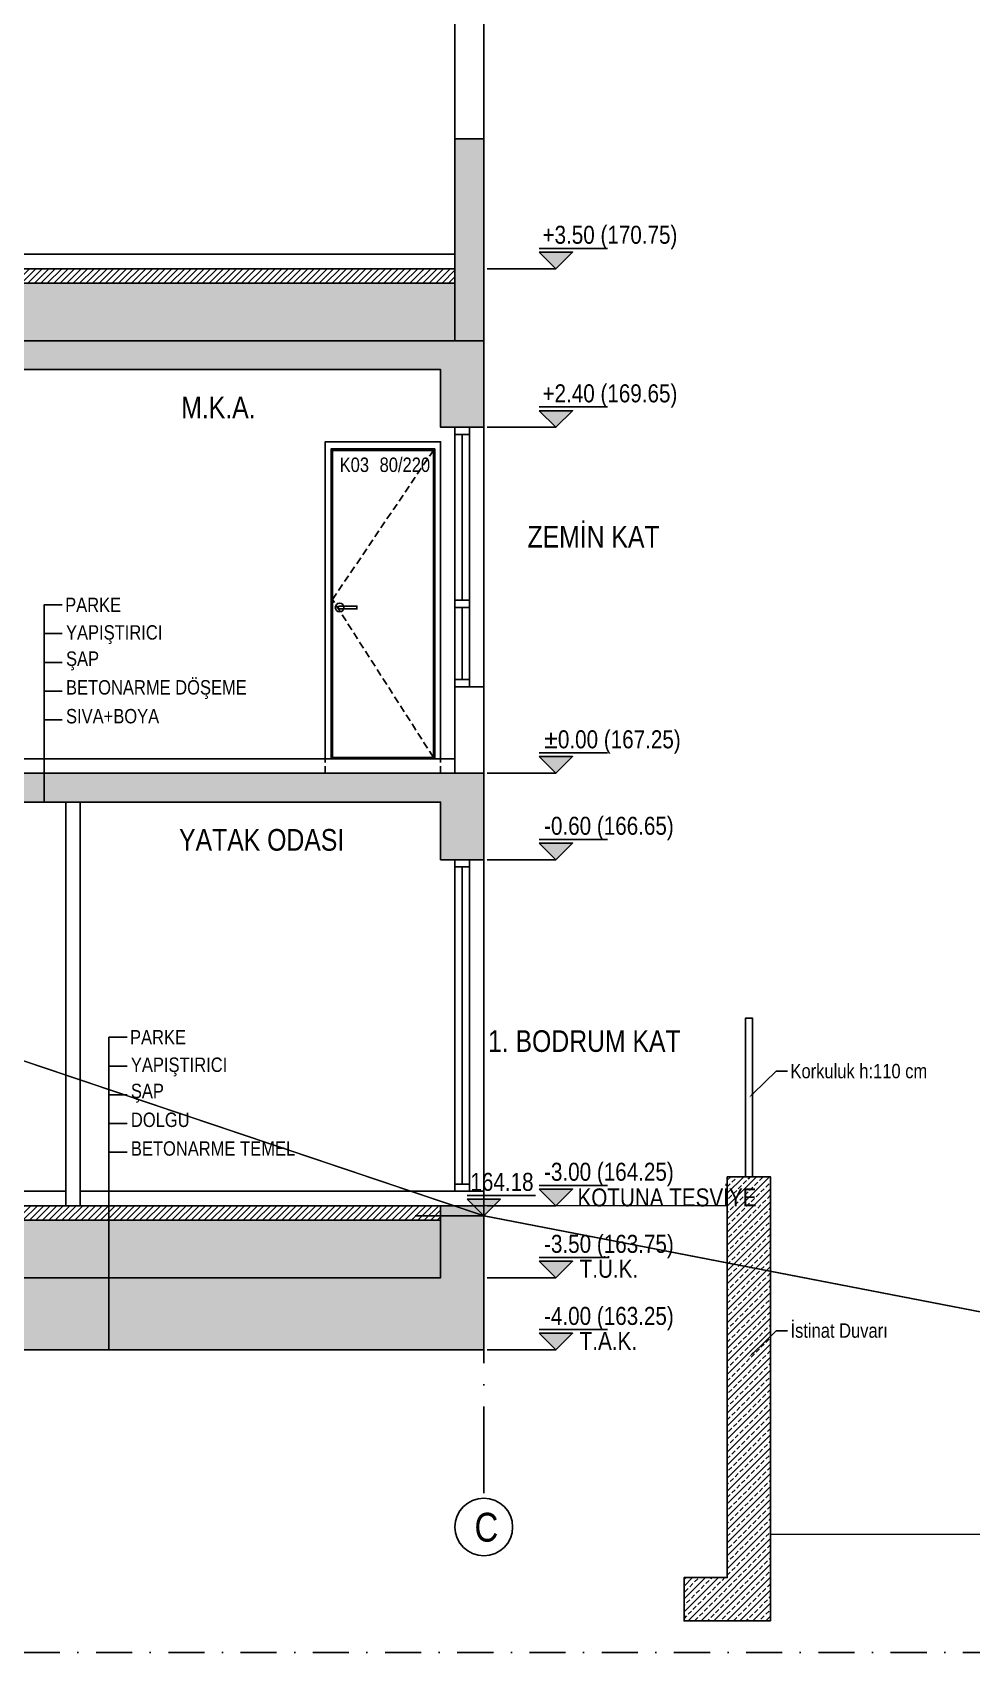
# Model space of a CAD drawing. Header units: millimetres. Extents: x 82776 to 137242, y 11666 to 27998.
# Drawn here: x 107879 to 108530, y 12457 to 13581 of the extents above; entities that cross this region are included whole.
import ezdxf
from ezdxf import colors
from ezdxf.entities.mleader import LeaderData, LeaderLine
from ezdxf.enums import TextEntityAlignment as Align
from ezdxf.math import Vec2, Vec3

# ---------------------------------------------------------------- set-up
doc = ezdxf.new("R2010")
doc.units = ezdxf.units.MM
for name, pattern in [('ACAD_ISO10W100', [18, 12, -3, 0, -3]), ('DASHDOT', [1, 0.5, -0.25, 0, -0.25]), ('DASHED', [15, 10, -5])]:
    doc.linetypes.add(name, pattern=pattern)
for name, color, linetype in [('0_IFC_Door_Text', 11, 'Continuous'), ('0_IFC_Elevation_4', 11, 'Continuous'), ('0_IFC_Elevation_5', 252, 'Continuous'), ('0_IFC_Grid', 14, 'ACAD_ISO10W100'), ('0_IFC_Grid_Text_100', 14, 'Continuous'), ('0_IFC_Hatch_Structure', 251, 'Continuous'), ('0_IFC_Notation_Level_50', 160, 'Continuous'), ('0_IFC_Notation_Section_50', 10, 'Continuous'), ('0_IFC_Room_Text(No)_50', 12, 'Continuous'), ('0_IFC_Text_Explanation_50', 231, 'Continuous'), ('1_IFC_Concrete_Section', 50, 'Continuous'), ('2_IFC_Handrail', 181, 'Continuous'), ('2_IFC_Wall', 130, 'Continuous'), ('3_IFC_Window', 136, 'Continuous'), ('4_IFC_Floor_Cladding', 143, 'Continuous'), ('7_IFC_Landscape', 45, 'Continuous')]:
    doc.layers.add(name, color=color, linetype=linetype)
doc.styles.add('IFC_TEXT', font='ARIALN.TTF')
doc.styles.add('MARITZA_A1-A2-A3  BLOK_231117$0$IFC_TEXT', font='ARIALN.TTF')
pattern_1 = [(225, (-107997.6083, -13827.0858), (2.24506403, -2.24506403), [])]
pattern_2 = [(225, (-106513.936, -12717.086), (4.49012806, -4.49012806), []), (225, (-106518.426, -12717.086), (4.49012806, -4.49012806), [3.175, -1.5875])]

# ---------------------------------------------------------------- blocks, each defined once
blk = doc.blocks.new('*U765')
blk.add_wipeout([(-50, 0), (-50, -10), (180, -10), (180, 0)]).dxf.layer = '3_IFC_Window'
at = {"layer": '3_IFC_Window'}
blk.add_lwpolyline([(-50, 0), (-50, -10), (180, -10), (180, 0)], close=True, dxfattribs=at)
for points in [[(-45, 0), (-45, -10)], [(175, 0), (175, -10)], [(180, 0), (180, -10)], [(175, -5), (-45, -5)]]:
    blk.add_lwpolyline(points, dxfattribs=at)
blk = doc.blocks.new('*U2464')
blk.add_wipeout([(10, 220), (90, 220), (90, 0), (10, 0)]).dxf.layer = '0_IFC_Elevation_5'
at = {"layer": '0_IFC_Elevation_4'}
for points in [[(10, 0), (10, 220), (90, 220), (90, 0)], [(15, 1), (15, 214), (85, 214), (85, 1)]]:
    blk.add_lwpolyline(points, close=True, dxfattribs=at)
blk.add_lwpolyline([(14, 0), (14, 215), (86, 215), (86, 0)], dxfattribs=at)
at = {"layer": '0_IFC_Elevation_5', "linetype": 'DASHED', "ltscale": 0.5}
blk.add_lwpolyline([(90, -10), (90, 220), (10, 220), (10, -10)], close=True, dxfattribs=at)
blk.add_lwpolyline([(85, 1), (15, 110.5), (85, 214)], dxfattribs=at)
at = {"layer": '0_IFC_Elevation_5'}
blk.add_lwpolyline([(20, 104, -1), (20, 106), (32, 106), (32, 104)], format="xyb", close=True, dxfattribs=at)
blk.add_circle((20, 105), 3, dxfattribs=at)
blk = doc.blocks.new('0_IFC_DOOR_TAG_50')
at = {"layer": '0_IFC_Door_Text', "style": 'IFC_TEXT'}
for tag, p in [('DOOR_TYPE', (0, 0)), ('DOOR_SIZE', (27.7, 0))]:
    blk.add_attdef(tag, p, '', height=10, dxfattribs=at)
blk = doc.blocks.new('KST_KAYITLI DOGRMA')
at = {"extrusion": (0, 0, -1)}
for p, q in [((-10, 0), (-10, 180)), ((-10, 180), (0, 180)), ((0, 180), (0, 0)), ((0, 55), (-10, 55)), ((0, 0), (-10, 0))]:
    blk.add_line(p, q, dxfattribs=at)
at = {"layer": '3_IFC_Window'}
for p, q in [((-10, 0), (-10, 180)), ((-10, 180), (0, 180)), ((0, 180), (-10, 180)), ((0, 180), (0, 0)), ((0, 175), (-10, 175)), ((-5, 175), (-5, 60)), ((0, 60), (-10, 60)), ((0, 55), (-10, 55)), ((-5, 55), (-5, 5)), ((0, 5), (-10, 5)), ((0, 0), (-10, 0))]:
    blk.add_line(p, q, dxfattribs=at)
blk = doc.blocks.new('D_1-1 KST_ALTLIK')
at = {"layer": '0_IFC_Elevation_5'}
h = blk.add_hatch(dxfattribs=at)
h.set_pattern_fill('AR-CONC', color=256, scale=0.1, angle=180)
h.set_pattern_definition([(230, (-107997.608, -13827.086), (-18.218467, 1.5939086), [1.905, -20.955]), (175, (-107997.608, -13827.086), (3.524342, -19.1056845), [1.524, -16.7640584]), (280.451445, (-107999.126, -13826.953), (-14.6941247, -17.5117752), [1.619001, -17.8090245]), (226.1842, (-107997.608, -13832.166), (-27.107904, 4.204233), [2.8575, -31.4325]), (276.635558, (-107999.867, -13831.815), (-23.7404134, -24.7426125), [2.428502, -26.713561]), (171.18415, (-107997.608, -13832.166), (-23.7404134, -24.7426125), [2.285997, -25.145973]), (201, (-108000.148, -13830.896), (-15.1614391, 10.2265198), [1.905, -20.955]), (146, (-108000.148, -13830.896), (-6.1802028, -18.4187966), [1.524, -16.764]), (251.451445, (-108001.412, -13830.044), (-21.341642, -8.192277), [1.619001, -17.8089938]), (217.5, (-107997.608, -13827.086), (-0.30886033, -8.4555039), [0, -16.5608, 0, -17.018, 0, -16.8275]), (187.5, (-107997.608, -13827.086), (-6.68196625, -10.0180575), [0, -9.7028, 0, -16.1798, 0, -6.4135]), (147.5, (-107991.944, -13827.086), (-13.5590595, 0.5728744), [0, -6.35, 0, -19.812, 0, -26.289]), (137.5, (-107989.404, -13827.086), (-14.8129181, -2.5426491), [0, -8.255, 0, -13.1572, 0, -18.669])])
h.paths.add_polyline_path([(885, 690), (1750, 690), (1750, 650), (885, 650)])
h = blk.add_hatch(dxfattribs=at)
h.set_pattern_fill('AR-CONC', color=256, scale=0.1, angle=180)
h.set_pattern_definition([(230, (-107997.608, -13827.086), (-18.218467, 1.5939086), [1.905, -20.955]), (175, (-107997.608, -13827.086), (3.524342, -19.1056845), [1.524, -16.7640584]), (280.451445, (-107999.126, -13826.953), (-14.6941247, -17.5117752), [1.619001, -17.8090245]), (226.1842, (-107997.608, -13832.166), (-27.107904, 4.204233), [2.8575, -31.4325]), (276.635558, (-107999.867, -13831.815), (-23.7404134, -24.7426125), [2.428502, -26.713561]), (171.18415, (-107997.608, -13832.166), (-23.7404134, -24.7426125), [2.285997, -25.145973]), (201, (-108000.148, -13830.896), (-15.1614391, 10.2265198), [1.905, -20.955]), (146, (-108000.148, -13830.896), (-6.1802028, -18.4187966), [1.524, -16.764]), (251.451445, (-108001.412, -13830.044), (-21.341642, -8.192277), [1.619001, -17.8089938]), (217.5, (-107997.608, -13827.086), (-0.30886033, -8.4555039), [0, -16.5608, 0, -17.018, 0, -16.8275]), (187.5, (-107997.608, -13827.086), (-6.68196625, -10.0180575), [0, -9.7028, 0, -16.1798, 0, -6.4135]), (147.5, (-107991.944, -13827.086), (-13.5590595, 0.5728744), [0, -6.35, 0, -19.812, 0, -26.289]), (137.5, (-107989.404, -13827.086), (-14.8129181, -2.5426491), [0, -8.255, 0, -13.1572, 0, -18.669])])
h.paths.add_polyline_path([(885, 40), (1740, 40), (1740, 0), (885, 0)])
at = {"layer": '0_IFC_Hatch_Structure'}
h = blk.add_hatch(dxfattribs=at)
h.set_pattern_fill('ANSI33', color=256, angle=180)
h.set_pattern_definition(pattern_2)
h.paths.add_polyline_path([(1035, 1050), (1055, 1050), (1055, 1100), (1035, 1100)])
h.paths.add_polyline_path([(0, 990), (30, 990), (30, 1030), (855, 1030), (855, 990), (885, 990), (885, 1030), (1055, 1030), (1055, 1050), (0, 1050)])
h.paths.add_polyline_path([(0, 1050), (20, 1050), (20, 1100), (0, 1100)])
h.paths.add_polyline_path([(1750, 650), (1770, 650), (1770, 790), (1750, 790)])
h = blk.add_hatch(dxfattribs=at)
h.set_pattern_fill('ANSI31', color=256, angle=180)
h.set_pattern_definition(pattern_1)
h.paths.add_polyline_path([(885, 690), (1750, 690), (1750, 700), (885, 700)])
h = blk.add_hatch(dxfattribs=at)
h.set_pattern_fill('ANSI31', color=256, angle=180)
h.set_pattern_definition(pattern_1)
h.paths.add_polyline_path([(885, 40), (1740, 40), (1740, 50), (885, 50)])
at = {"layer": '0_IFC_Elevation_5'}
for points in [[(1770, 360), (1770, 590)], [(1770, 60), (1770, 290)]]:
    blk.add_lwpolyline(points, dxfattribs=at)
at = {"layer": '1_IFC_Concrete_Section'}
for points in [[(1750, 650), (1770, 650), (1770, 790), (1750, 790)], [(885, 690), (1750, 690), (1750, 700), (885, 700)], [(885, 40), (1740, 40), (1740, 50), (885, 50)]]:
    blk.add_lwpolyline(points, close=True, dxfattribs=at)
at = {"layer": '2_IFC_Wall'}
for points in [[(1750, 1030), (1770, 1030), (1770, 790), (1750, 790)], [(1750, 410), (1770, 410), (1770, 350), (1750, 350)], [(1490, 330), (1480, 330), (1480, 50), (1490, 50)]]:
    blk.add_lwpolyline(points, close=True, dxfattribs=at)
at = {"layer": '4_IFC_Floor_Cladding'}
for points in [[(485, 710), (1750, 710)], [(1445, 360), (1750, 360)], [(1190, 60), (1480, 60)]]:
    blk.add_lwpolyline(points, dxfattribs=at)
blk.add_blockref('KST_KAYITLI DOGRMA', (1760, 410))
at = {"xscale": -1, "rotation": 270}
blk.add_blockref('*U765', (1760, 110), dxfattribs=at)
at = {"layer": '4_IFC_Floor_Cladding'}
blk.add_lwpolyline([(1490, 60), (1770, 60), (1770, 50)], dxfattribs=at)
blk.add_blockref('*U2464', (1650, 360))
at = {"layer": '0_IFC_Hatch_Structure'}
h = blk.add_hatch(dxfattribs=at)
h.set_pattern_fill('ANSI33', color=256, angle=180)
h.set_pattern_definition(pattern_2)
h.paths.add_polyline_path([(0, 700), (0, 300), (855, 300), (855, -50), (1770, -50), (1770, 50), (1740, 50), (1740, 0), (885, 0), (885, 330), (1740, 330), (1740, 290), (1770, 290), (1770, 350), (30, 350), (30, 680), (855, 680), (855, 630), (1035, 630), (1740, 630), (1740, 590), (1770, 590), (1770, 650), (885, 650), (885, 700)])
at = {"layer": '1_IFC_Concrete_Section'}
for points in [[(0, 300), (855, 300), (855, -50), (1770, -50), (1770, 50), (1740, 50), (1740, 0), (885, 0), (885, 330), (1740, 330), (1740, 290), (1770, 290), (1770, 350), (30, 350)], [(30, 680), (855, 680), (855, 630), (1035, 630), (1740, 630), (1740, 590), (1770, 590), (1770, 650), (885, 650), (885, 700), (0, 700)]]:
    blk.add_lwpolyline(points, dxfattribs=at)
at = {"transparency": 33554687}
blk.add_blockref('0_IFC_DOOR_TAG_50', (1670, 559), dxfattribs=at).add_auto_attribs({'DOOR_TYPE': 'K03', 'DOOR_SIZE': '80/220'})
blk = doc.blocks.new('PARKE KATMANLASMA')
at = {"layer": '0_IFC_Text_Explanation_50'}
for points in [[(12.5, 0), (0, 0), (0, -136.8)], [(12.5, -19.9), (0, -19.9)], [(12.5, -39.9), (0, -39.9)], [(12.5, -59.8), (0, -59.8)], [(12.5, -79.8), (0, -79.8)]]:
    blk.add_lwpolyline(points, dxfattribs=at)
at = {"layer": '0_IFC_Text_Explanation_50', "char_height": 10, "attachment_point": 1, "style": 'MARITZA_A1-A2-A3  BLOK_231117$0$IFC_TEXT'}
for s, width, gutter_width, insert in [('PARKE', 243.705, 31.2, (14.6, 5)), ('YAPIŞTIRICI ', 224.862, 62.5, (15.2, -14.1)), ('ŞAP ', 224.862, 62.5, (15.2, -32.3)), ('BETONARME DÖŞEME ', 224.862, 62.5, (15.2, -52.2)), ('SIVA+BOYA', 224.862, 62.5, (15.2, -72.2))]:
    blk.add_mtext_dynamic_manual_height_columns(s, width=width, gutter_width=gutter_width, heights=[0], dxfattribs=dict(at, insert=insert))
blk = doc.blocks.new('0_IFC_ROOM_SEC_50')
at = {"layer": '0_IFC_Room_Text(No)_50', "style": 'IFC_TEXT'}
for tag, height, p in [('ROOM_NUMBER', 10, (10.2, -7.2)), ('ROOM_NAME', 15, (10.2, -26.2))]:
    blk.add_attdef(tag, text='', height=height, dxfattribs=at).set_placement(p, align=Align.MIDDLE_CENTER)
blk = doc.blocks.new('PARKE KATMANLASMA_TEMEL2')
at = {"layer": '0_IFC_Text_Explanation_50'}
for points in [[(12.5, 216.9), (0, 216.9), (0, 0)], [(12.5, 196.9), (0, 196.9)], [(12.5, 177), (0, 177)], [(12.5, 157), (0, 157)], [(12.5, 137.1), (0, 137.1)]]:
    blk.add_lwpolyline(points, dxfattribs=at)
at = {"layer": '0_IFC_Text_Explanation_50', "char_height": 10, "attachment_point": 1, "rotation": 360, "style": 'MARITZA_A1-A2-A3  BLOK_231117$0$IFC_TEXT'}
for s, width, gutter_width, insert in [('PARKE', 243.705, 31.2, (14.6, 221.9)), ('YAPIŞTIRICI ', 224.862, 62.5, (15.2, 202.8)), ('ŞAP', 224.862, 62.5, (15.2, 184.6)), ('DOLGU', 224.862, 62.5, (15.2, 164.6)), ('BETONARME TEMEL', 224.862, 62.5, (15.2, 144.7))]:
    blk.add_mtext_dynamic_manual_height_columns(s, width=width, gutter_width=gutter_width, heights=[0], dxfattribs=dict(at, insert=insert))
blk = doc.blocks.new('D_1-1 KST_YAZI')
ref = blk.add_blockref('0_IFC_ROOM_SEC_50', (1585.3, 630))
ref.add_attrib('ROOM_NAME', 'M.K.A.', dxfattribs={"layer": '0_IFC_Room_Text(No)_50', "height": 15, "style": 'IFC_TEXT'}).set_placement((1585.9, 603.8), align=Align.MIDDLE_CENTER)
for name, p in [('PARKE KATMANLASMA', (1465, 466.8)), ('PARKE KATMANLASMA_TEMEL2', (1510, -50))]:
    blk.add_blockref(name, p)
ref = blk.add_blockref('0_IFC_ROOM_SEC_50', (1615.3, 330))
ref.add_attrib('ROOM_NAME', 'YATAK ODASI', dxfattribs={"layer": '0_IFC_Room_Text(No)_50', "height": 15, "style": 'IFC_TEXT'}).set_placement((1615.9, 303.8), align=Align.MIDDLE_CENTER)
blk = doc.blocks.new('0_IFC_AXIS_TEXT_100')
at = {"layer": '0_IFC_Grid_Text_100'}
blk.add_circle((0, 1000), 1000, dxfattribs=at)
at = {"layer": '0_IFC_Grid_Text_100', "style": 'IFC_TEXT'}
blk.add_attdef('AXIS_NO', text='', height=1000, dxfattribs=at).set_placement((0, 993), align=Align.MIDDLE_CENTER)
blk = doc.blocks.new('D BLOK_GR2_AKS')
at = {"layer": '0_IFC_Grid', "ltscale": 5}
blk.add_lwpolyline([(545, 60), (545, -1355)], dxfattribs=at)
ref = blk.add_blockref('0_IFC_AXIS_TEXT_100', (544.99738, -1395), dxfattribs=dict(xscale=0.02, yscale=0.02, zscale=0.02, rotation=359.9935031037731))
ref.add_attrib('AXIS_NO', 'C', dxfattribs={"layer": '0_IFC_Grid_Text_100', "height": 20, "rotation": 359.9935031, "style": 'IFC_TEXT'}).set_placement((546.7868, -1375.14588), align=Align.MIDDLE_CENTER)
blk = doc.blocks.new('0_IFC_NOT_RUDELEVEL_50_N')
at = {"layer": '0_IFC_Notation_Level_50'}
h = blk.add_hatch(color=256, dxfattribs=at)
h.dxf.hatch_style = 1
h.paths.add_polyline_path([(-201.6, 201.6), (201.6, 201.6), (0, 0)])
for p, q in [((-201.6, 246.4), (627.2, 246.4)), ((-834.4, 0), (0, 0))]:
    blk.add_line(p, q, dxfattribs=at)
blk.add_lwpolyline([(-201.6, 201.6), (201.6, 201.6), (0, 0), (-201.6, 201.6)], dxfattribs=at)
at = {"layer": '0_IFC_Notation_Level_50', "style": 'IFC_TEXT'}
blk.add_attdef('LEVEL', (-201.6, 302.4), '', height=280, dxfattribs=at)
blk = doc.blocks.new('D_2-2 KST_DE')
at = {"layer": '0_IFC_Elevation_4', "linetype": 'DASHED', "const_width": 1}
blk.add_lwpolyline([(-2122.6, 777), (-1770, 689), (0, 93), (1002.7, -101)], dxfattribs=at)
ref = blk.add_blockref('0_IFC_NOT_RUDELEVEL_50_N', (0, 93), dxfattribs=dict(xscale=0.057142857142768, yscale=0.057142857142768, zscale=0.057142857142768))
ref.add_attrib('LEVEL', '164.18', (-9.3, 110.3), dxfattribs={"layer": '0_IFC_Notation_Level_50', "height": 12.5, "style": 'IFC_TEXT'})
blk = doc.blocks.new('*U2452')
ref = blk.add_blockref('0_IFC_NOT_RUDELEVEL_50_N', (0, 750), dxfattribs=dict(xscale=0.057142857142768, yscale=0.057142857142768, zscale=0.057142857142768))
ref.add_attrib('LEVEL', '+3.50 (170.75)', (-9.3, 767.3), dxfattribs={"layer": '0_IFC_Notation_Level_50', "height": 12.5, "style": 'IFC_TEXT'})
ref = blk.add_blockref('0_IFC_NOT_RUDELEVEL_50_N', (0, 640), dxfattribs=dict(xscale=0.057142857142768, yscale=0.057142857142768, zscale=0.057142857142768))
ref.add_attrib('LEVEL', '+2.40 (169.65)', (-9.3, 657.3), dxfattribs={"layer": '0_IFC_Notation_Level_50', "height": 12.5, "style": 'IFC_TEXT'})
ref = blk.add_blockref('0_IFC_NOT_RUDELEVEL_50_N', (0, 400), dxfattribs=dict(xscale=0.057142857142768, yscale=0.057142857142768, zscale=0.057142857142768))
ref.add_attrib('LEVEL', '±0.00 (167.25)', (-8.2, 417.3), dxfattribs={"layer": '0_IFC_Notation_Level_50', "height": 12.5, "style": 'IFC_TEXT'})
ref = blk.add_blockref('0_IFC_NOT_RUDELEVEL_50_N', (0, 340), dxfattribs=dict(xscale=0.057142857142768, yscale=0.057142857142768, zscale=0.057142857142768))
ref.add_attrib('LEVEL', '-0.60 (166.65)', (-8.2, 357.3), dxfattribs={"layer": '0_IFC_Notation_Level_50', "height": 12.5, "style": 'IFC_TEXT'})
ref = blk.add_blockref('0_IFC_NOT_RUDELEVEL_50_N', (0, 100), dxfattribs=dict(xscale=0.057142857142768, yscale=0.057142857142768, zscale=0.057142857142768))
ref.add_attrib('LEVEL', '-3.00 (164.25)', (-8.2, 117.3), dxfattribs={"layer": '0_IFC_Notation_Level_50', "height": 12.5, "style": 'IFC_TEXT'})
ref = blk.add_blockref('0_IFC_NOT_RUDELEVEL_50_N', (0, 50), dxfattribs=dict(xscale=0.057142857142768, yscale=0.057142857142768, zscale=0.057142857142768))
ref.add_attrib('LEVEL', '-3.50 (163.75)', (-8.2, 67.3), dxfattribs={"layer": '0_IFC_Notation_Level_50', "height": 12.5, "style": 'IFC_TEXT'})
ref = blk.add_blockref('0_IFC_NOT_RUDELEVEL_50_N', (0, 0), dxfattribs=dict(xscale=0.057142857142768, yscale=0.057142857142768, zscale=0.057142857142768))
ref.add_attrib('LEVEL', '-4.00 (163.25)', (-8.2, 17.3), dxfattribs={"layer": '0_IFC_Notation_Level_50', "height": 12.5, "style": 'IFC_TEXT'})
at = {"layer": '0_IFC_Notation_Level_50', "char_height": 12.5, "attachment_point": 1, "style": 'IFC_TEXT'}
for s, insert in [('T.Ü.K.', (16.5, 62.5)), ('T.A.K.', (16.5, 12.5))]:
    blk.add_mtext_dynamic_manual_height_columns(s, width=128.311, gutter_width=12.5, heights=[0], dxfattribs=dict(at, insert=insert))
at = {"layer": '0_IFC_Text_Explanation_50', "char_height": 15, "attachment_point": 5, "style": 'IFC_TEXT'}
for s, insert in [('\\pxi-3,l4,t4;ZEMİN KAT', (18.6, 564.1)), ('\\pxi-0.46999,l1.46999,t1.46999,4;1. BODRUM KAT', (12.2, 214.1))]:
    blk.add_mtext_dynamic_manual_height_columns(s, width=215.825, gutter_width=125, heights=[0], dxfattribs=dict(at, insert=insert))
blk = doc.blocks.new('D BLOK_1-1 KST')
at = {"layer": '0_IFC_Hatch_Structure'}
h = blk.add_hatch(dxfattribs=at)
h.set_pattern_fill('ANSI33', color=256, angle=180)
h.set_pattern_definition([(225, (-108475.386, -12377.086), (4.49012806, -4.49012806), []), (225, (-108479.876, -12377.086), (4.49012806, -4.49012806), [3.175, -1.5875])])
h.paths.add_polyline_path([(123.9, 102), (63.9, 102), (63.9, 132), (93.9, 132), (93.9, 410), (123.9, 410)])
at = {"layer": '1_IFC_Concrete_Section'}
blk.add_lwpolyline([(123.9, 102), (63.9, 102), (63.9, 132), (93.9, 132), (93.9, 410), (123.9, 410)], close=True, dxfattribs=at)
at = {"layer": '2_IFC_Handrail'}
blk.add_lwpolyline([(106.4, 410), (111.4, 410), (111.4, 520), (106.4, 520)], close=True, dxfattribs=at)
at = {"layer": '7_IFC_Landscape', "const_width": 1}
blk.add_lwpolyline([(123.9, 162), (1057.7, 162)], dxfattribs=at)
blk.add_blockref('D_1-1 KST_ALTLIK', (-1845, 340))
at = {"layer": '0_IFC_Notation_Level_50', "style": 'IFC_TEXT'}
blk.add_text('KOTUNA TESVİYE', height=12.5, dxfattribs=at).set_placement((-10, 389.5))
at = {"layer": '0_IFC_Text_Explanation_50'}
ml = blk.add_multileader_mtext('Standard', dxfattribs=at)
ml.set_content('Korkuluk h:110 cm', color=256, style='IFC_TEXT')
ml.set_leader_properties()
ml.build(insert=Vec2(0, 0))
ctx = ml.context
ctx.base_point, ctx.char_height, ctx.plane_origin = Vec3(135.7, 483.3), 10, Vec3(108.9, 395)
notes = []
notes.append((ctx, [(0, (1, 1, 0), (127.7, 483.3), (1, 0), 8, [(0, [(108.9, 465)], 0, [])])]))
ctx.mtext.insert, ctx.mtext.rotation, ctx.mtext.flow_direction = Vec3(137.7, 488.4), 6.283185, 5
ml = blk.add_multileader_mtext('Standard', dxfattribs=at)
ml.set_content('İstinat Duvarı', color=256, style='IFC_TEXT')
ml.set_leader_properties()
ml.build(insert=Vec2(0, 0))
ctx = ml.context
ctx.base_point, ctx.char_height, ctx.plane_origin = Vec3(135.7, 303.3), 10, Vec3(108.9, 215)
notes.append((ctx, [(0, (1, 1, 0), (127.7, 303.3), (1, 0), 8, [(0, [(108.9, 285)], 0, [])])]))
ctx.mtext.insert, ctx.mtext.rotation, ctx.mtext.flow_direction = Vec3(137.7, 308.4), 6.283185, 5
for ctx, leaders in notes:
    for number, flags, end, landing, length, lines in leaders:
        leader = LeaderData()
        leader.index, (leader.has_last_leader_line, leader.has_dogleg_vector, leader.attachment_direction) = number, flags
        leader.last_leader_point, leader.dogleg_vector, leader.dogleg_length = Vec3(end), Vec3(landing), length
        for number, points, colour, breaks in lines:
            line = LeaderLine()
            line.index, line.vertices, line.color, line.breaks = number, Vec3.list(points), colors.encode_raw_color(colour), breaks
            leader.lines.append(line)
        ctx.leaders.append(leader)
at = {"layer": '0_IFC_Notation_Section_50', "linetype": 'DASHDOT', "ltscale": 50}
blk.add_lwpolyline([(1057.7, 80), (1057.7, 1684), (-2197.6, 1684), (-2197.6, 80)], close=True, dxfattribs=at)
at = {"layer": '7_IFC_Landscape', "const_width": 1}
blk.add_lwpolyline([(-75, 390), (93.9, 390)], dxfattribs=at)
for name, p in [('D BLOK_GR2_AKS', (-620, 1542.1)), ('D_1-1 KST_YAZI', (-1845, 340)), ('*U2452', (-25, 290))]:
    blk.add_blockref(name, p)
at = {"rotation": 359.9999999999722}
blk.add_blockref('D_2-2 KST_DE', (-75, 290), dxfattribs=at)

msp = doc.modelspace()

# ---------------------------------------------------------------- block references
msp.add_blockref('D BLOK_1-1 KST', (108267.1, 12377.1))

doc.saveas('drawing.dxf')
